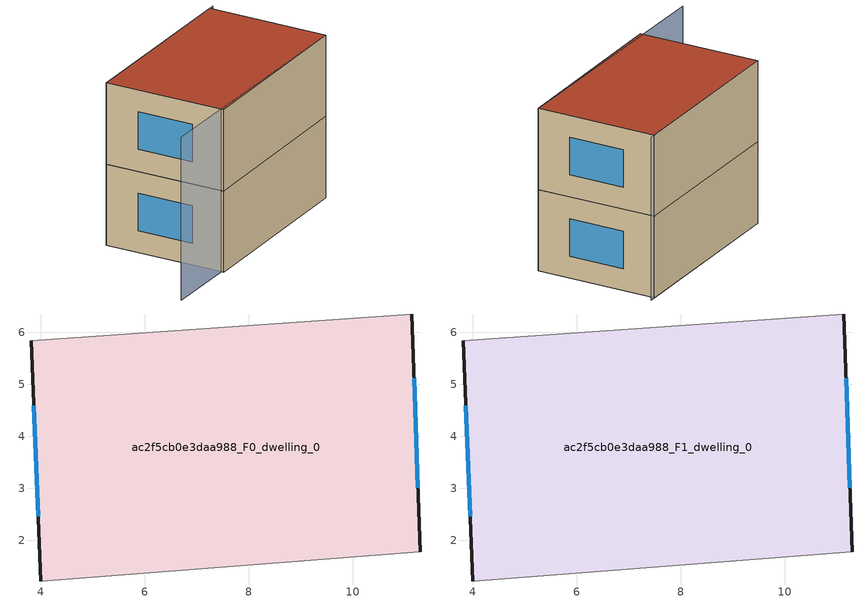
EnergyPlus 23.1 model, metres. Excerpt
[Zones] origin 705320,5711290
ac2f5cb0e3daa988_F0_dwelling_0
 floor ground (EU_floor_Construction): 11.14,6.35 11.29,1.78 4,1.22 3.82,5.83 z0
 wall outside (EU_wall_Construction): 3.82,5.83 4,1.22 / 11.29,1.78 11.14,6.35 z0:3
 wall adiabatic (EU_wall_Construction): 11.14,6.35 3.82,5.83 / 4,1.22 11.29,1.78 z0:3
 window (EU_Window_Construction): 3.87,4.59 3.95,2.46 / 11.25,3.01 11.18,5.12 z0.81:2.19
ac2f5cb0e3daa988_F1_dwelling_0
 floor to ac2f5cb0e3daa988_F0_dwelling_0 (EU_floor_Construction): 11.14,6.35 11.29,1.78 4,1.22 3.82,5.83 z3
 wall outside (EU_wall_Construction): 3.82,5.83 4,1.22 / 11.29,1.78 11.14,6.35 z3:6
 wall adiabatic (EU_wall_Construction): 11.14,6.35 3.82,5.83 / 4,1.22 11.29,1.78 z3:6
 window (EU_Window_Construction): 3.87,4.59 3.95,2.46 / 11.25,3.01 11.18,5.12 z3.81:5.19
 roof outside (EU_roof_Construction): 11.29,1.78 11.14,6.35 3.82,5.83 4,1.22 z6
shading: 1.2,1.15 11.29,1.78 / 11.35,6.37 3.82,5.83 z0:6
[Building]
EU S2 Campaign: North Axis=0; Terrain=City; Solar Distribution=FullExterior
[Site:Location]
London: Latitude=51.5; Longitude=-0.5; Time Zone=0; Elevation=25
[SizingPeriod:WeatherFileDays]
AnnualSizingPeriod: Begin Month=1; Begin Day of Month=1; End Month=12; End Day of Month=31; Day of Week for Start Day=Monday; Use Weather File Daylight Saving Period=No; Use Weather File Rain and Snow Indicators=No
[MATERIAL]
EU_InternalMass_Material: Roughness=MediumRough; Thickness=0.1; Conductivity=1; Density=1800; Specific Heat=900; Thermal Absorptance=0.9; Solar Absorptance=0.7; Visible Absorptance=0.7
[MATERIAL:NOMASS] Roughness=MediumRough; Thermal Absorptance=0.9; Solar Absorptance=0.7; Visible Absorptance=0.7
Name | Thermal Resistance
EU_wall_NoMass | 0.555556
EU_roof_NoMass | 0.510204
EU_floor_NoMass | 1.68919
[WINDOWMATERIAL:SIMPLEGLAZINGSYSTEM]
EU_Window_SimpleGlazing: UFactor=3.96; Solar Heat Gain Coefficient=0.85; Visible Transmittance=0.85
[CONSTRUCTION]
EU_wall_Construction: EU_wall_NoMass
EU_roof_Construction: EU_roof_NoMass
EU_floor_Construction: EU_floor_NoMass
EU_Window_Construction: EU_Window_SimpleGlazing
EU_InternalMass_Construction: EU_InternalMass_Material
[ZONE] Type=1; Multiplier=1; Ceiling Height=autocalculate; Floor Area=autocalculate; Part of Total Floor Area=Yes
Name | Volume
ac2f5cb0e3daa988_F0_dwelling_0 | 100.917
ac2f5cb0e3daa988_F1_dwelling_0 | 100.918
[INTERNALMASS] Construction=EU_InternalMass_Construction; Surface Area=33.639
Name | Zone or ZoneList
ac2f5cb0e3daa988_F0_dwelling_0_EU_InternalMass | ac2f5cb0e3daa988_F0_dwelling_0
ac2f5cb0e3daa988_F1_dwelling_0_EU_InternalMass | ac2f5cb0e3daa988_F1_dwelling_0
[OTHEREQUIPMENT] Fuel Type=Electricity; Design Level Calculation Method=Watts/Area; Power per Zone Floor Area=1; Fraction Latent=0; Fraction Radiant=0; Fraction Lost=0; Carbon Dioxide Generation Rate=0; EndUse Subcategory=EU_Step8_InternalGains
Name | Zone or ZoneList or Space or SpaceList | Schedule
EU_Step8_InternalGain_ac2f5cb0e3daa988_F0_dwelling_0_f000 | ac2f5cb0e3daa988_F0_dwelling_0 | EU_Step8_GainSchedule_ac2f5cb0e3daa988_F0_dwelling_0_f000
EU_Step8_InternalGain_ac2f5cb0e3daa988_F1_dwelling_0_f000 | ac2f5cb0e3daa988_F1_dwelling_0 | EU_Step8_GainSchedule_ac2f5cb0e3daa988_F1_dwelling_0_f000
[ZONEVENTILATION:DESIGNFLOWRATE] Schedule=EU_AlwaysOn; Design Flow Rate Calculation Method=AirChanges/Hour; Air Changes per Hour=0.48; Ventilation Type=Natural; Fan Pressure Rise=0; Fan Total Efficiency=1; Constant Term Coefficient=1; Temperature Term Coefficient=0; Velocity Term Coefficient=0; Velocity Squared Term Coefficient=0; Minimum Indoor Temperature=-100; Maximum Indoor Temperature=100; Delta Temperature=-100; Minimum Outdoor Temperature=-100; Maximum Outdoor Temperature=100; Maximum Wind Speed=40
Name | Zone or ZoneList or Space or SpaceList
EU_ConstantAir_ac2f5cb0e3daa988_F0_dwelling_0 | ac2f5cb0e3daa988_F0_dwelling_0
EU_ConstantAir_ac2f5cb0e3daa988_F1_dwelling_0 | ac2f5cb0e3daa988_F1_dwelling_0
[HVACTEMPLATE:THERMOSTAT] Constant Heating Setpoint=20; Constant Cooling Setpoint=50
EU_HeatOnly_ac2f5cb0e3daa988_F0_dwelling_0; EU_HeatOnly_ac2f5cb0e3daa988_F1_dwelling_0
[HVACTEMPLATE:ZONE:IDEALLOADSAIRSYSTEM] System Availability Schedule=EU_AlwaysOn; Maximum Heating Supply Air Temperature=50; Minimum Cooling Supply Air Temperature=13; Maximum Heating Supply Air Humidity Ratio=0.0156; Minimum Cooling Supply Air Humidity Ratio=0.0077; Heating Limit=NoLimit; Cooling Limit=NoLimit; Heating Availability Schedule=EU_AlwaysOn; Cooling Availability Schedule=EU_CoolingOff; Dehumidification Control Type=ConstantSensibleHeatRatio; Cooling Sensible Heat Ratio=0.7; Dehumidification Setpoint=60; Humidification Control Type=None; Humidification Setpoint=30; Outdoor Air Method=None; Outdoor Air Flow Rate per Person=0.00944; Outdoor Air Flow Rate per Zone Floor Area=0; Outdoor Air Flow Rate per Zone=0; Demand Controlled Ventilation Type=None; Outdoor Air Economizer Type=NoEconomizer; Heat Recovery Type=None; Sensible Heat Recovery Effectiveness=0.7; Latent Heat Recovery Effectiveness=0.65
Name | Template Thermostat
ac2f5cb0e3daa988_F0_dwelling_0 | EU_HeatOnly_ac2f5cb0e3daa988_F0_dwelling_0
ac2f5cb0e3daa988_F1_dwelling_0 | EU_HeatOnly_ac2f5cb0e3daa988_F1_dwelling_0
[SIZING:ZONE] Zone Cooling Design Supply Air Temperature Input Method=SupplyAirTemperature; Zone Cooling Design Supply Air Temperature=13; Zone Heating Design Supply Air Temperature Input Method=SupplyAirTemperature; Zone Heating Design Supply Air Temperature=50; Zone Cooling Design Supply Air Humidity Ratio=0.008; Zone Heating Design Supply Air Humidity Ratio=0.008; Cooling Design Air Flow Method=DesignDay; Cooling Design Air Flow Rate=0; Cooling Minimum Air Flow per Zone Floor Area=0.000762; Cooling Minimum Air Flow=0; Cooling Minimum Air Flow Fraction=0.2; Heating Design Air Flow Method=DesignDay; Heating Design Air Flow Rate=0; Heating Maximum Air Flow per Zone Floor Area=0.002032; Heating Maximum Air Flow=0.141576; Heating Maximum Air Flow Fraction=0.3; Account for Dedicated Outdoor Air System=No; Dedicated Outdoor Air System Control Strategy=NeutralSupplyAir; Dedicated Outdoor Air Low Setpoint Temperature for Design=autosize; Dedicated Outdoor Air High Setpoint Temperature for Design=autosize; Zone Load Sizing Method=Sensible Load Only No Latent Load; Zone Latent Cooling Design Supply Air Humidity Ratio Input Method=HumidityRatioDifference; Zone Cooling Design Supply Air Humidity Ratio Difference=0.005; Zone Latent Heating Design Supply Air Humidity Ratio Input Method=HumidityRatioDifference; Zone Humidification Design Supply Air Humidity Ratio Difference=0.005
ac2f5cb0e3daa988_F0_dwelling_0; ac2f5cb0e3daa988_F1_dwelling_0
[SCHEDULE:CONSTANT]
Name | Hourly Value
EU_AlwaysOn | 1
EU_CoolingOff | 0
[SCHEDULE:FILE] Column Number=1; Rows to Skip at Top=0; Number of Hours of Data=8760; Column Separator=Comma; Interpolate to Timestep=No; Minutes per Item=60; Adjust Schedule for Daylight Savings=Yes
Name | File
EU_Step8_GainSchedule_ac2f5cb0e3daa988_F0_dwelling_0_f000 | ../../schedules/ac2f5cb0e3daa988/ac2f5cb0e3daa988_F0_dwelling_0_f000_gain.csv
EU_Step8_GainSchedule_ac2f5cb0e3daa988_F1_dwelling_0_f000 | ../../schedules/ac2f5cb0e3daa988/ac2f5cb0e3daa988_F1_dwelling_0_f000_gain.csv
